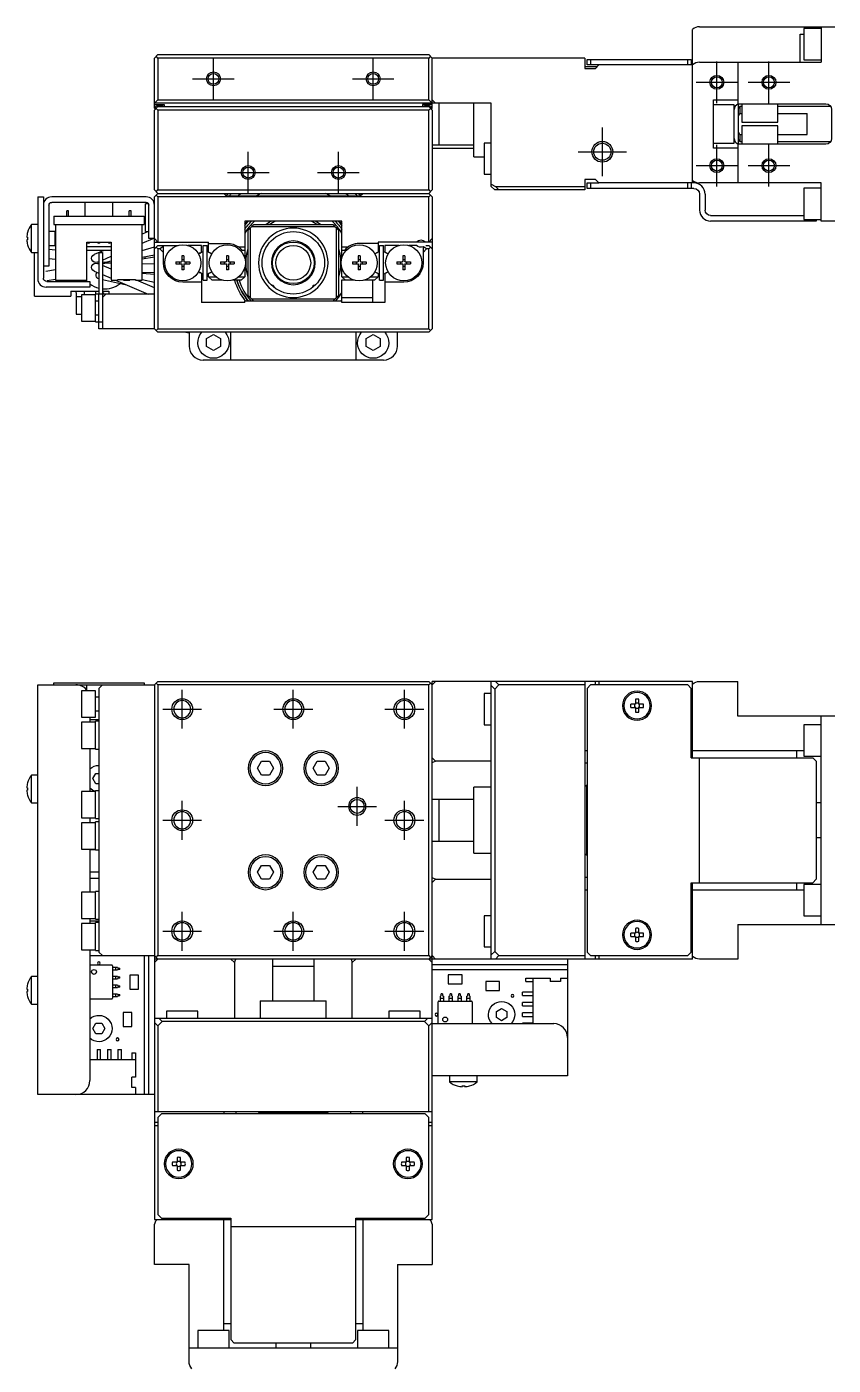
# Model space of a CAD drawing. Extents: x 0 to 725, y -8 to 410.
# Drawn here: x 112.7 to 228.9, y 217.3 to 410.1 of the extents above; entities that cross this region are included whole.
import ezdxf

# ---------------------------------------------------------------- set-up
doc = ezdxf.new("R2010")
doc.units = 0
doc.header["$LTSCALE"] = 0.5
doc.linetypes.add('CENTER', pattern=[50.8, 31.75, -6.35, 6.35, -6.35])
for name, color, linetype in [('MSM_CENTER', 1, 'CENTER'), ('MSM_CONTINUOUS', 7, 'CONTINUOUS'), ('MSM_NARROW', 5, 'CONTINUOUS')]:
    doc.layers.add(name, color=color, linetype=linetype)

msp = doc.modelspace()

# ---------------------------------------------------------------- linework, layer by layer
at = {"layer": 'MSM_CENTER'}
for p, q in [((139.61, 399.57), (139.61, 405.57)), ((162.61, 399.57), (162.61, 405.57)), ((212.11, 399.07), (212.11, 405.07)), ((219.61, 399.07), (219.61, 405.07)), ((136.61, 402.57), (142.61, 402.57)), ((159.61, 402.57), (165.61, 402.57)), ((209.11, 402.07), (215.11, 402.07)), ((216.61, 402.07), (222.61, 402.07)), ((195.61, 395.57), (195.61, 388.57)), ((144.61, 386.07), (144.61, 392.07)), ((157.61, 386.07), (157.61, 392.07)), ((192.11, 392.07), (199.11, 392.07)), ((212.11, 387.07), (212.11, 393.07)), ((219.61, 387.07), (219.61, 393.07)), ((209.11, 390.07), (215.11, 390.07)), ((216.61, 390.07), (222.61, 390.07)), ((141.61, 389.07), (147.61, 389.07)), ((154.61, 389.07), (160.61, 389.07)), ((135.11, 308.98), (135.11, 314.58)), ((151.11, 308.98), (151.11, 314.58)), ((167.11, 308.98), (167.11, 314.58)), ((132.31, 311.78), (137.91, 311.78)), ((148.31, 311.78), (153.91, 311.78)), ((164.31, 311.78), (169.91, 311.78)), ((160.31, 294.98), (160.31, 300.58)), ((135.11, 292.98), (135.11, 298.58)), ((157.51, 297.78), (163.11, 297.78)), ((167.11, 292.98), (167.11, 298.58)), ((132.31, 295.78), (137.91, 295.78)), ((164.31, 295.78), (169.91, 295.78)), ((135.11, 276.98), (135.11, 282.58)), ((151.11, 276.98), (151.11, 282.58)), ((167.11, 276.98), (167.11, 282.58)), ((132.31, 279.78), (137.91, 279.78)), ((148.31, 279.78), (153.91, 279.78)), ((164.31, 279.78), (169.91, 279.78))]:
    msp.add_line(p, q, dxfattribs=at)
at = {"layer": 'MSM_CONTINUOUS'}
for p, q in [((208.61, 404.59), (208.61, 409.69)), ((209.61, 410.07), (229.11, 410.07)), ((224.11, 409.02), (224.61, 409.02)), ((224.11, 404.97), (224.11, 409.02)), ((224.61, 409.82), (224.61, 405.32)), ((227.11, 409.82), (224.61, 409.82)), ((227.11, 410.07), (227.11, 404.97)), ((131.61, 406.07), (131.11, 405.57)), ((131.11, 398.37), (131.11, 405.57)), ((131.61, 405.57), (131.36, 405.82)), ((131.61, 406.07), (170.61, 406.07)), ((170.61, 405.57), (131.61, 405.57)), ((131.61, 405.57), (131.61, 399.57)), ((171.11, 405.57), (170.61, 406.07)), ((170.86, 405.82), (170.61, 405.57)), ((170.61, 399.57), (170.61, 405.57)), ((193.11, 405.57), (171.11, 405.57)), ((171.11, 398.37), (171.11, 405.57)), ((193.11, 405.57), (193.11, 404.07)), ((193.41, 404.57), (193.41, 405.37)), ((193.41, 405.37), (208.41, 405.37)), ((193.91, 405.37), (193.91, 404.57)), ((207.91, 404.57), (207.91, 405.37)), ((208.41, 405.37), (208.41, 404.57)), ((209.61, 404.97), (227.11, 404.97)), ((215.11, 404.97), (215.11, 398.95)), ((224.61, 405.32), (227.11, 405.32)), ((194.86, 404.32), (193.11, 404.32)), ((193.11, 404.07), (194.61, 404.07)), ((208.61, 404.57), (193.41, 404.57)), ((195.11, 404.57), (194.61, 404.07)), ((208.61, 387.57), (208.61, 404.57)), ((131.11, 399.07), (131.61, 399.57)), ((131.61, 399.57), (170.61, 399.57)), ((170.61, 399.57), (171.11, 399.07)), ((171.61, 399.07), (171.11, 399.57)), ((211.61, 399.57), (215.11, 399.57)), ((211.61, 392.57), (211.61, 399.57)), ((179.61, 399.07), (131.11, 399.07)), ((131.11, 398.87), (132.51, 398.87)), ((131.61, 398.57), (131.11, 398.07)), ((131.21, 398.27), (131.11, 398.37)), ((131.11, 386.57), (131.11, 398.07)), ((131.21, 398.17), (131.21, 398.37)), ((131.61, 398.07), (131.36, 398.32)), ((132.21, 398.67), (131.51, 398.67)), ((131.61, 398.57), (170.61, 398.57)), ((170.61, 398.07), (131.61, 398.07)), ((131.61, 398.07), (131.61, 386.57)), ((132.51, 398.87), (132.51, 398.57)), ((171.11, 398.87), (169.71, 398.87)), ((169.71, 398.87), (169.71, 398.57)), ((170.71, 398.67), (170.01, 398.67)), ((171.11, 398.07), (170.61, 398.57)), ((170.86, 398.32), (170.61, 398.07)), ((170.61, 386.57), (170.61, 398.07)), ((171.01, 398.37), (171.01, 398.17)), ((171.11, 398.37), (171.01, 398.27)), ((171.11, 398.07), (171.11, 386.57)), ((172.11, 393.07), (172.11, 399.07)), ((177.11, 391.32), (177.11, 399.07)), ((179.61, 387.07), (179.61, 399.07)), ((214.61, 398.82), (211.61, 398.82)), ((214.61, 393.32), (214.61, 398.82)), ((215.11, 398.95), (215.21, 398.95)), ((215.13, 398.92), (215.21, 398.95)), ((215.21, 393.2), (215.21, 398.95)), ((215.41, 398.57), (215.21, 398.37)), ((215.21, 397.21), (215.41, 397.57)), ((215.41, 398.97), (227.81, 398.97)), ((215.41, 398.57), (215.41, 397.57)), ((215.71, 398.57), (215.41, 398.57)), ((215.41, 397.57), (215.71, 397.57)), ((215.71, 398.97), (215.71, 396.32)), ((220.91, 396.32), (220.91, 398.97)), ((228.51, 398.57), (220.91, 398.57)), ((220.91, 397.57), (225.11, 397.57)), ((225.11, 394.57), (225.11, 397.57)), ((228.61, 398.17), (228.61, 393.97)), ((215.71, 396.32), (220.91, 396.32)), ((215.71, 395.82), (215.71, 393.17)), ((220.91, 395.82), (215.71, 395.82)), ((220.91, 393.17), (220.91, 395.82)), ((178.61, 393.32), (178.61, 388.82)), ((179.61, 393.32), (178.61, 393.32)), ((211.61, 393.32), (214.61, 393.32)), ((215.41, 394.57), (215.21, 394.94)), ((215.21, 393.77), (215.41, 393.57)), ((215.41, 394.57), (215.41, 393.57)), ((215.41, 394.57), (215.71, 394.57)), ((215.41, 393.57), (215.71, 393.57)), ((220.91, 394.57), (225.11, 394.57)), ((220.91, 393.57), (228.51, 393.57)), ((171.11, 393.07), (177.11, 393.07)), ((171.11, 392.57), (177.11, 392.57)), ((215.11, 392.57), (211.61, 392.57)), ((215.11, 393.2), (215.11, 387.57)), ((215.11, 393.2), (215.21, 393.2)), ((215.21, 393.2), (215.12, 393.23)), ((227.81, 393.17), (215.41, 393.17)), ((177.11, 391.32), (178.61, 391.32)), ((178.61, 388.82), (179.61, 388.82)), ((194.61, 388.07), (193.11, 388.07)), ((193.11, 388.07), (193.11, 386.57)), ((193.41, 386.77), (193.41, 387.57)), ((193.41, 387.57), (195.11, 387.57)), ((193.91, 387.57), (193.91, 386.77)), ((194.61, 388.07), (195.11, 387.57)), ((208.81, 387.57), (195.11, 387.57)), ((207.91, 386.77), (207.91, 387.57)), ((208.41, 387.57), (208.41, 386.77)), ((227.11, 387.57), (209.61, 387.57)), ((227.11, 382.07), (227.11, 387.57)), ((131.11, 386.57), (131.61, 386.07)), ((131.61, 386.07), (131.11, 385.57)), ((131.36, 386.32), (131.61, 386.57)), ((131.61, 385.57), (131.36, 385.82)), ((131.61, 386.57), (170.61, 386.57)), ((131.61, 386.07), (170.61, 386.07)), ((141.11, 386.07), (141.46, 385.72)), ((141.46, 385.72), (160.76, 385.72)), ((160.76, 385.72), (161.11, 386.07)), ((170.61, 386.57), (170.86, 386.32)), ((170.61, 386.07), (171.11, 386.57)), ((170.61, 386.07), (171.11, 385.57)), ((170.86, 385.82), (170.61, 385.57)), ((179.61, 387.38), (180.23, 387.07)), ((180.11, 386.57), (179.61, 387.07)), ((193.11, 386.57), (180.11, 386.57)), ((180.23, 387.07), (193.11, 387.07)), ((180.23, 387.07), (180.73, 386.57)), ((208.81, 386.77), (193.41, 386.77)), ((209.61, 385.97), (209.61, 383.67)), ((210.41, 385.97), (210.41, 383.67)), ((224.61, 386.82), (224.61, 382.32)), ((227.11, 386.82), (224.61, 386.82)), ((114.31, 385.57), (115.11, 385.57)), ((114.31, 385.57), (114.31, 373.77)), ((115.11, 385.57), (115.11, 373.87)), ((115.91, 384.37), (115.91, 375.57)), ((129.91, 385.57), (116.31, 385.57)), ((129.91, 384.77), (116.31, 384.77)), ((121.11, 384.77), (121.11, 382.77)), ((125.11, 382.77), (125.11, 384.77)), ((129.81, 380.57), (129.81, 384.57)), ((130.26, 384.57), (129.81, 384.57)), ((130.31, 379.57), (130.31, 384.37)), ((131.11, 366.57), (131.11, 385.57)), ((131.61, 385.57), (131.61, 379.07)), ((170.61, 385.57), (131.61, 385.57)), ((170.61, 379.07), (170.61, 385.57)), ((171.11, 385.57), (171.11, 366.57)), ((116.61, 382.77), (116.61, 381.57)), ((116.61, 382.77), (129.61, 382.77)), ((118.49, 382.77), (118.49, 383.57)), ((118.74, 383.57), (118.49, 383.57)), ((118.74, 382.77), (118.74, 383.57)), ((127.49, 382.77), (127.49, 383.57)), ((127.74, 383.57), (127.49, 383.57)), ((127.74, 382.77), (127.74, 383.57)), ((129.61, 382.77), (129.61, 381.57)), ((158.11, 382.07), (144.11, 382.07)), ((144.11, 382.07), (144.11, 376.79)), ((158.11, 376.79), (158.11, 382.07)), ((211.21, 382.87), (224.61, 382.87)), ((226.41, 382.07), (211.21, 382.07)), ((224.61, 382.32), (227.11, 382.32)), ((225.91, 382.07), (225.91, 382.32)), ((226.41, 382.32), (226.41, 382.07)), ((229.11, 382.07), (227.11, 382.07)), ((112.84, 380.46), (112.85, 380.46)), ((113.42, 377.57), (113.42, 381.57)), ((114.31, 381.57), (113.42, 381.57)), ((116.81, 380.57), (115.91, 380.57)), ((116.61, 381.57), (129.61, 381.57)), ((116.81, 378.57), (116.81, 380.57)), ((116.86, 380.52), (116.81, 380.57)), ((116.86, 381.57), (116.86, 373.57)), ((129.36, 373.57), (129.36, 381.57)), ((130.19, 380.57), (129.36, 380.22)), ((129.81, 380.57), (130.31, 380.57)), ((144.61, 380.77), (144.91, 381.07)), ((144.61, 371.37), (144.61, 380.77)), ((145.11, 381.27), (144.91, 381.07)), ((144.91, 381.07), (144.91, 371.07)), ((145.11, 381.27), (145.41, 381.57)), ((157.11, 381.27), (145.11, 381.27)), ((145.41, 381.57), (156.81, 381.57)), ((156.81, 381.57), (157.11, 381.27)), ((157.31, 381.07), (157.11, 381.27)), ((157.31, 371.07), (157.31, 381.07)), ((157.31, 381.07), (157.61, 380.77)), ((157.61, 380.77), (157.61, 371.37)), ((112.72, 379.75), (112.85, 379.75)), ((112.85, 379.39), (112.72, 379.39)), ((112.85, 378.69), (112.84, 378.68)), ((112.85, 379.75), (112.85, 379.39)), ((115.91, 378.57), (116.81, 378.57)), ((116.86, 377.91), (115.91, 377.99)), ((116.81, 378.57), (116.86, 378.62)), ((121.36, 379.07), (124.86, 379.07)), ((121.36, 373.57), (121.36, 379.07)), ((124.86, 378.37), (121.36, 378.37)), ((124.86, 379.07), (124.86, 373.57)), ((129.36, 378.92), (130.91, 379.57)), ((129.36, 377.83), (131.11, 378.39)), ((131.11, 379.57), (130.31, 379.57)), ((131.11, 379.57), (131.61, 379.07)), ((131.11, 379.07), (138.91, 379.07)), ((131.61, 378.57), (131.11, 378.07)), ((131.61, 378.07), (131.36, 378.32)), ((131.61, 378.57), (134.5, 378.57)), ((131.91, 378.07), (131.61, 378.07)), ((131.61, 378.07), (131.61, 366.57)), ((132.41, 378.43), (131.91, 378.07)), ((131.91, 378.07), (132.41, 377.57)), ((132.41, 376.07), (132.41, 378.57)), ((137.91, 378.57), (135.93, 378.57)), ((137.91, 377.62), (137.91, 378.57)), ((138.11, 378.57), (138.71, 378.57)), ((138.11, 373.57), (138.11, 378.57)), ((138.71, 373.57), (138.71, 378.57)), ((138.91, 377.62), (138.91, 379.07)), ((138.91, 378.87), (141.61, 378.87)), ((143.21, 378.37), (144.11, 378.37)), ((150.05, 379.04), (150.05, 379.04)), ((158.11, 378.37), (159.02, 378.37)), ((163.31, 378.87), (160.61, 378.87)), ((171.11, 379.07), (163.31, 379.07)), ((163.31, 379.07), (163.31, 377.62)), ((163.51, 378.57), (164.11, 378.57)), ((163.51, 373.57), (163.51, 378.57)), ((164.11, 373.57), (164.11, 378.57)), ((166.3, 378.57), (164.31, 378.57)), ((164.31, 378.57), (164.31, 377.62)), ((168.85, 378.57), (167.73, 378.57)), ((169.81, 378.37), (169.81, 376.07)), ((169.81, 377.57), (170.31, 378.07)), ((170.31, 378.07), (169.87, 378.39)), ((170.18, 378.57), (170.61, 378.57)), ((170.61, 378.07), (170.31, 378.07)), ((170.61, 379.07), (171.11, 379.57)), ((170.61, 378.57), (171.11, 378.07)), ((170.86, 378.32), (170.61, 378.07)), ((170.61, 366.57), (170.61, 378.07)), ((113.42, 377.57), (114.31, 377.57)), ((113.86, 371.26), (113.86, 377.57)), ((115.91, 376.69), (116.86, 376.6)), ((124.86, 377.87), (121.36, 377.87)), ((123.84, 377.87), (122.43, 377.27)), ((122.9, 376.17), (123.11, 376.26)), ((123.11, 375.88), (122.9, 375.97)), ((123.11, 377.57), (123.61, 377.57)), ((123.11, 377.57), (123.11, 371.57)), ((123.61, 377.57), (123.61, 366.57)), ((123.61, 376.47), (124.86, 377.01)), ((124.86, 376), (123.98, 376.02)), ((124.15, 376.15), (124.86, 376.38)), ((129.36, 376.9), (131.11, 377.23)), ((131.11, 376.88), (129.36, 376.62)), ((129.71, 376.96), (129.71, 376.67)), ((134.21, 376.22), (135.01, 376.22)), ((134.21, 376.22), (134.21, 375.93)), ((134.74, 376.22), (134.74, 375.93)), ((135.36, 377.07), (135.07, 377.07)), ((135.07, 377.07), (135.07, 376.28)), ((135.07, 376.54), (135.36, 376.54)), ((135.36, 377.07), (135.36, 376.28)), ((135.42, 376.22), (136.21, 376.22)), ((135.68, 375.93), (135.68, 376.22)), ((136.21, 376.22), (136.21, 375.93)), ((137.65, 377.47), (137.91, 377.62)), ((138.91, 377.62), (139.14, 377.49)), ((140.61, 376.22), (141.41, 376.22)), ((140.61, 376.22), (140.61, 375.93)), ((141.14, 376.22), (141.14, 375.93)), ((141.76, 377.07), (141.47, 377.07)), ((141.47, 377.07), (141.47, 376.28)), ((141.47, 376.54), (141.76, 376.54)), ((141.76, 377.07), (141.76, 376.28)), ((141.82, 376.22), (142.61, 376.22)), ((142.08, 375.93), (142.08, 376.22)), ((142.61, 376.22), (142.61, 375.93)), ((144.11, 377.87), (143.76, 377.87)), ((148.25, 377.38), (148.31, 377.45)), ((148.31, 377.52), (148.31, 377.45)), ((158.47, 377.87), (158.11, 377.87)), ((159.61, 376.22), (160.41, 376.22)), ((159.61, 376.22), (159.61, 375.93)), ((160.14, 376.22), (160.14, 375.93)), ((160.76, 377.07), (160.47, 377.07)), ((160.47, 377.07), (160.47, 376.28)), ((160.47, 376.54), (160.76, 376.54)), ((160.76, 377.07), (160.76, 376.28)), ((160.82, 376.22), (161.61, 376.22)), ((161.08, 375.93), (161.08, 376.22)), ((161.61, 376.22), (161.61, 375.93)), ((163.31, 377.62), (163.09, 377.49)), ((164.31, 377.62), (164.57, 377.47)), ((166.01, 376.22), (166.81, 376.22)), ((166.01, 376.22), (166.01, 375.93)), ((166.54, 376.22), (166.54, 375.93)), ((167.16, 377.07), (166.87, 377.07)), ((166.87, 377.07), (166.87, 376.28)), ((166.87, 376.54), (167.16, 376.54)), ((167.16, 377.07), (167.16, 376.28)), ((167.22, 376.22), (168.01, 376.22)), ((167.48, 375.93), (167.48, 376.22)), ((168.01, 376.22), (168.01, 375.93)), ((115.91, 375.57), (115.11, 375.57)), ((116.86, 375.06), (115.45, 374.81)), ((122.43, 374.87), (123.11, 374.58)), ((124.86, 375.14), (123.61, 375.67)), ((123.61, 374.37), (124.86, 373.84)), ((131.11, 375.87), (129.36, 375.91)), ((129.36, 374.71), (131.11, 374.67)), ((131.11, 374.38), (129.36, 374.53)), ((129.71, 374.7), (129.71, 374.5)), ((134.21, 375.93), (135.01, 375.93)), ((135.07, 375.87), (135.07, 375.07)), ((135.07, 375.6), (135.36, 375.6)), ((135.36, 375.07), (135.07, 375.07)), ((135.36, 375.87), (135.36, 375.07)), ((135.42, 375.93), (136.21, 375.93)), ((137.91, 374.52), (137.65, 374.67)), ((137.91, 374.52), (137.91, 370.37)), ((139.21, 374.69), (138.91, 374.52)), ((138.91, 374.07), (138.91, 374.52)), ((138.91, 374.07), (139.95, 374.07)), ((139.41, 373.57), (138.91, 374.07)), ((140.61, 375.93), (141.41, 375.93)), ((141.47, 375.87), (141.47, 375.07)), ((141.47, 375.6), (141.76, 375.6)), ((141.76, 375.07), (141.47, 375.07)), ((141.76, 375.87), (141.76, 375.07)), ((141.82, 375.93), (142.61, 375.93)), ((143.28, 374.07), (144.11, 374.07)), ((144.11, 374.07), (143.61, 373.57)), ((144.11, 375.36), (144.11, 374.07)), ((148.31, 374.7), (148.25, 374.76)), ((148.31, 374.7), (148.31, 374.63)), ((158.11, 374.07), (158.11, 375.36)), ((158.61, 373.57), (158.11, 374.07)), ((158.11, 374.07), (158.95, 374.07)), ((159.61, 375.93), (160.41, 375.93)), ((160.47, 375.87), (160.47, 375.07)), ((160.47, 375.6), (160.76, 375.6)), ((160.76, 375.07), (160.47, 375.07)), ((160.76, 375.87), (160.76, 375.07)), ((160.82, 375.93), (161.61, 375.93)), ((162.28, 374.07), (163.31, 374.07)), ((163.31, 374.07), (162.81, 373.57)), ((163.02, 374.69), (163.31, 374.52)), ((163.31, 374.52), (163.31, 374.07)), ((164.57, 374.67), (164.31, 374.52)), ((164.31, 374.52), (164.31, 370.37)), ((166.01, 375.93), (166.81, 375.93)), ((166.87, 375.87), (166.87, 375.07)), ((166.87, 375.6), (167.16, 375.6)), ((167.16, 375.07), (166.87, 375.07)), ((167.16, 375.87), (167.16, 375.07)), ((167.22, 375.93), (168.01, 375.93)), ((121.81, 372.57), (115.51, 372.57)), ((115.61, 373.37), (121.81, 373.37)), ((115.68, 373.53), (116.86, 373.74)), ((116.86, 373.57), (121.36, 373.57)), ((118.28, 373.52), (119.96, 373.57)), ((121.81, 373.37), (121.81, 372.57)), ((123.61, 373.65), (127.09, 372.89)), ((124.86, 373.57), (125.86, 373.57)), ((125.48, 373.57), (130.19, 371.57)), ((125.86, 373.67), (128.36, 373.67)), ((125.86, 373.57), (125.86, 373.67)), ((126.66, 373.67), (126.66, 373.57)), ((126.66, 373.57), (127.56, 373.57)), ((127.04, 373.67), (127.04, 373.57)), ((127.19, 373.67), (127.19, 373.57)), ((127.56, 373.67), (127.56, 373.57)), ((128.36, 373.57), (128.36, 373.67)), ((128.36, 373.57), (129.36, 373.57)), ((131.11, 372.48), (128.55, 373.57)), ((131.11, 373.24), (129.36, 373.62)), ((137.91, 373.27), (135.21, 373.27)), ((138.11, 373.57), (138.71, 373.57)), ((140.9, 373.57), (139.41, 373.57)), ((143.61, 373.57), (142.33, 373.57)), ((147.95, 372.87), (148.14, 372.87)), ((148.36, 372.65), (148.14, 372.87)), ((148.36, 372.65), (148.2, 372.65)), ((148.36, 372.51), (148.36, 372.65)), ((148.36, 372.51), (148.36, 372.51)), ((150.05, 373.11), (150.05, 373.11)), ((154.09, 372.87), (153.86, 372.65)), ((154.03, 372.65), (153.86, 372.65)), ((153.86, 372.65), (153.86, 372.51)), ((153.86, 372.51), (153.86, 372.51)), ((154.09, 372.87), (154.28, 372.87)), ((159.9, 373.57), (158.06, 373.57)), ((158.06, 373.57), (158.06, 370.57)), ((162.81, 373.57), (161.33, 373.57)), ((162.56, 370.37), (162.56, 373.57)), ((163.51, 373.57), (164.11, 373.57)), ((167.01, 373.27), (164.31, 373.27)), ((113.86, 371.26), (119.06, 371.26)), ((119.06, 371.97), (123.11, 371.97)), ((119.06, 371.97), (119.06, 371.26)), ((119.86, 371.72), (119.86, 368.69)), ((119.86, 371.22), (120.61, 371.22)), ((120.61, 371.47), (120.61, 367.67)), ((122.61, 371.47), (120.61, 371.47)), ((120.97, 371.97), (120.97, 371.47)), ((122.61, 367.57), (122.61, 371.57)), ((131.11, 371.57), (122.61, 371.57)), ((123.11, 370.57), (122.61, 370.57)), ((122.62, 371.97), (122.62, 371.57)), ((123.11, 367.57), (123.11, 371.57)), ((123.61, 371.97), (124.52, 371.97)), ((123.61, 371.07), (124.11, 371.57)), ((123.72, 371.72), (123.72, 371.57)), ((124.52, 371.97), (124.52, 371.57)), ((129.71, 371.78), (129.71, 371.57)), ((144.11, 370.37), (137.91, 370.37)), ((144.11, 370.37), (144.11, 370.57)), ((158.11, 370.57), (144.11, 370.57)), ((145.41, 370.57), (144.61, 371.37)), ((145.11, 370.87), (157.11, 370.87)), ((157.61, 371.37), (156.81, 370.57)), ((158.06, 371.07), (162.56, 371.07)), ((158.11, 370.37), (158.11, 370.57)), ((164.31, 370.37), (158.11, 370.37)), ((119.86, 368.69), (120.61, 368.69)), ((122.61, 368.57), (123.11, 368.57)), ((120.61, 367.67), (122.61, 367.67)), ((122.61, 367.57), (123.61, 367.57)), ((123.11, 366.57), (123.11, 367.57)), ((131.11, 366.57), (123.11, 366.57)), ((131.11, 366.57), (131.61, 366.07)), ((131.36, 366.32), (131.61, 366.57)), ((131.61, 366.57), (170.61, 366.57)), ((171.11, 366.57), (170.61, 366.07)), ((170.61, 366.57), (170.86, 366.32)), ((170.61, 366.07), (131.61, 366.07)), ((136.11, 365.95), (135.41, 366.07)), ((136.11, 366.07), (136.11, 364.07)), ((138.61, 365.15), (139.61, 365.73)), ((138.61, 364), (138.61, 365.15)), ((139.61, 365.73), (140.61, 365.15)), ((140.61, 365.15), (140.61, 364)), ((142.11, 362.07), (142.11, 366.07)), ((160.11, 366.07), (160.11, 362.07)), ((161.61, 365.15), (162.61, 365.73)), ((161.61, 364), (161.61, 365.15)), ((162.61, 365.73), (163.61, 365.15)), ((163.61, 365.15), (163.61, 364)), ((166.11, 364.07), (166.11, 366.07)), ((139.61, 363.42), (138.61, 364)), ((140.61, 364), (139.61, 363.42)), ((162.61, 363.42), (161.61, 364)), ((163.61, 364), (162.61, 363.42)), ((142.11, 362.07), (138.11, 362.07)), ((160.11, 362.07), (142.11, 362.07)), ((164.11, 362.07), (160.11, 362.07)), ((114.31, 256.28), (114.31, 315.28)), ((114.31, 315.28), (131.11, 315.28)), ((116.61, 315.58), (129.61, 315.58)), ((116.61, 315.28), (116.61, 315.58)), ((120.61, 314.43), (120.61, 310.63)), ((122.61, 314.43), (120.61, 314.43)), ((121.36, 314.54), (121.36, 315.28)), ((122.61, 310.63), (122.61, 314.43)), ((123.61, 315.28), (123.11, 314.78)), ((123.11, 314.78), (123.11, 276.78)), ((129.61, 315.58), (129.61, 315.28)), ((131.11, 315.28), (131.61, 315.78)), ((131.11, 315.28), (131.11, 238.28)), ((131.61, 315.28), (131.36, 315.53)), ((131.61, 315.78), (170.61, 315.78)), ((131.61, 315.28), (131.61, 276.28)), ((170.61, 315.28), (131.61, 315.28)), ((170.61, 315.78), (171.11, 315.28)), ((170.86, 315.53), (170.61, 315.28)), ((170.61, 276.28), (170.61, 315.28)), ((171.11, 238.28), (171.11, 315.78)), ((171.11, 315.28), (171.61, 315.78)), ((208.61, 315.78), (171.11, 315.78)), ((179.61, 275.78), (179.61, 315.78)), ((180.11, 314.67), (179.61, 315.17)), ((180.73, 315.28), (180.11, 314.67)), ((180.11, 314.67), (180.11, 276.89)), ((180.23, 315.78), (180.73, 315.28)), ((193.11, 315.28), (180.73, 315.28)), ((193.11, 315.78), (193.11, 275.78)), ((193.91, 315.28), (193.41, 314.78)), ((193.41, 314.78), (193.41, 276.78)), ((207.91, 315.28), (193.91, 315.28)), ((194.61, 315.28), (194.61, 315.78)), ((195.11, 315.78), (195.11, 315.28)), ((208.41, 314.78), (207.91, 315.28)), ((208.41, 304.78), (208.41, 314.78)), ((208.61, 304.78), (208.61, 315.78)), ((209.61, 315.78), (215.11, 315.78)), ((215.11, 310.78), (215.11, 315.78)), ((123.11, 313.53), (122.61, 313.53)), ((178.61, 314.03), (178.61, 309.53)), ((179.61, 314.03), (178.61, 314.03)), ((200.37, 312.52), (199.7, 312.52)), ((200.37, 313.2), (200.37, 312.52)), ((200.85, 312.52), (200.85, 313.2)), ((201.53, 312.52), (200.85, 312.52)), ((120.61, 310.63), (122.61, 310.63)), ((121.81, 310.63), (121.81, 309.93)), ((122.61, 311.53), (123.11, 311.53)), ((199.7, 312.04), (200.37, 312.04)), ((200.37, 312.04), (200.37, 311.36)), ((200.85, 311.36), (200.85, 312.04)), ((200.85, 312.04), (201.53, 312.04)), ((229.11, 310.78), (215.11, 310.78)), ((227.11, 280.78), (227.11, 310.78)), ((120.61, 309.93), (120.61, 306.13)), ((122.61, 309.93), (120.61, 309.93)), ((121.81, 310.28), (123.11, 310.28)), ((122.61, 306.03), (122.61, 310.03)), ((123.11, 310.03), (122.61, 310.03)), ((178.61, 309.53), (179.61, 309.53)), ((224.61, 309.53), (224.61, 305.03)), ((227.11, 309.53), (224.61, 309.53)), ((120.61, 306.13), (122.61, 306.13)), ((121.81, 306.13), (121.81, 299.93)), ((121.81, 306.12), (122.61, 306.12)), ((122.61, 306.03), (123.11, 306.03)), ((171.61, 304.27), (171.11, 304.77)), ((193.41, 305.78), (193.11, 305.78)), ((224.61, 305.78), (208.41, 305.78)), ((208.41, 304.78), (225.91, 304.78)), ((209.61, 286.78), (209.61, 304.78)), ((223.61, 304.78), (223.61, 305.78)), ((224.61, 305.03), (227.11, 305.03)), ((226.41, 304.28), (225.91, 304.78)), ((145.96, 303.28), (146.54, 304.28)), ((146.54, 302.28), (145.96, 303.28)), ((146.54, 304.28), (147.69, 304.28)), ((147.69, 304.28), (148.27, 303.28)), ((148.27, 303.28), (147.69, 302.28)), ((153.96, 303.28), (154.54, 304.28)), ((154.54, 302.28), (153.96, 303.28)), ((154.54, 304.28), (155.69, 304.28)), ((155.69, 304.28), (156.27, 303.28)), ((156.27, 303.28), (155.69, 302.28)), ((171.11, 304.09), (171.61, 304.27)), ((179.61, 304.27), (171.61, 304.27)), ((193.11, 304.03), (193.41, 304.03)), ((226.41, 304.28), (226.41, 287.28)), ((112.84, 301.17), (112.85, 301.17)), ((113.42, 298.28), (113.42, 302.28)), ((114.31, 302.28), (113.42, 302.28)), ((122.25, 301.78), (122.68, 302.53)), ((122.68, 301.03), (122.25, 301.78)), ((122.68, 302.53), (123.11, 302.53)), ((123.11, 301.03), (122.68, 301.03)), ((147.69, 302.28), (146.54, 302.28)), ((155.69, 302.28), (154.54, 302.28)), ((193.31, 300.78), (193.11, 300.58)), ((193.31, 300.78), (193.31, 290.78)), ((193.41, 300.78), (193.31, 300.78)), ((112.72, 300.46), (112.85, 300.46)), ((112.85, 300.1), (112.72, 300.1)), ((112.85, 299.39), (112.84, 299.39)), ((112.85, 300.46), (112.85, 300.1)), ((120.61, 299.93), (120.61, 296.13)), ((122.61, 299.93), (120.61, 299.93)), ((122.61, 296.03), (122.61, 300.03)), ((123.11, 300.03), (122.61, 300.03)), ((177.11, 291.03), (177.11, 300.53)), ((179.61, 300.53), (177.11, 300.53)), ((113.42, 298.28), (114.31, 298.28)), ((177.11, 298.78), (171.11, 298.78)), ((172.11, 292.78), (172.11, 298.78)), ((227.11, 298.28), (226.41, 298.28)), ((120.61, 296.13), (122.61, 296.13)), ((120.61, 295.43), (120.61, 291.63)), ((122.61, 295.43), (120.61, 295.43)), ((121.81, 296.13), (121.81, 295.43)), ((122.61, 296.03), (123.11, 296.03)), ((122.61, 291.53), (122.61, 295.53)), ((123.11, 295.53), (122.61, 295.53)), ((226.41, 293.28), (227.11, 293.28)), ((120.61, 291.63), (122.61, 291.63)), ((121.81, 291.63), (121.81, 285.43)), ((122.61, 291.54), (121.81, 291.54)), ((122.61, 291.53), (123.11, 291.53)), ((171.11, 292.78), (177.11, 292.78)), ((145.96, 288.28), (146.54, 289.28)), ((146.54, 289.28), (147.69, 289.28)), ((147.69, 289.28), (148.27, 288.28)), ((153.96, 288.28), (154.54, 289.28)), ((154.54, 289.28), (155.69, 289.28)), ((155.69, 289.28), (156.27, 288.28)), ((177.11, 291.03), (179.61, 291.03)), ((193.11, 290.98), (193.31, 290.78)), ((193.31, 290.78), (193.41, 290.78)), ((121.81, 288.34), (123.11, 288.34)), ((123.11, 287.41), (121.81, 287.41)), ((146.54, 287.28), (145.96, 288.28)), ((147.69, 287.28), (146.54, 287.28)), ((148.27, 288.28), (147.69, 287.28)), ((154.54, 287.28), (153.96, 288.28)), ((155.69, 287.28), (154.54, 287.28)), ((156.27, 288.28), (155.69, 287.28)), ((171.61, 287.3), (171.11, 287.47)), ((171.11, 286.8), (171.61, 287.3)), ((171.61, 287.3), (179.61, 287.3)), ((193.41, 287.53), (193.11, 287.53)), ((225.91, 286.78), (226.41, 287.28)), ((120.61, 285.43), (120.61, 281.63)), ((122.61, 285.43), (120.61, 285.43)), ((122.61, 281.53), (122.61, 285.53)), ((123.11, 285.53), (122.61, 285.53)), ((193.11, 285.78), (193.41, 285.78)), ((208.41, 276.78), (208.41, 286.78)), ((208.41, 286.78), (225.91, 286.78)), ((208.41, 285.78), (224.61, 285.78)), ((208.61, 275.78), (208.61, 286.78)), ((223.61, 285.78), (223.61, 286.78)), ((224.61, 286.53), (224.61, 282.03)), ((227.11, 286.53), (224.61, 286.53)), ((120.61, 281.63), (122.61, 281.63)), ((121.81, 281.63), (121.81, 280.93)), ((122.61, 281.53), (123.11, 281.53)), ((178.61, 282.03), (178.61, 277.53)), ((179.61, 282.03), (178.61, 282.03)), ((224.61, 282.03), (227.11, 282.03)), ((120.61, 280.93), (120.61, 277.13)), ((122.61, 280.93), (120.61, 280.93)), ((121.81, 281.28), (123.11, 281.28)), ((122.61, 277.03), (122.61, 281.03)), ((123.11, 281.03), (122.61, 281.03)), ((200.37, 280.2), (200.37, 279.52)), ((200.85, 279.52), (200.85, 280.2)), ((215.11, 280.78), (229.11, 280.78)), ((215.11, 280.78), (215.11, 275.78)), ((200.37, 279.52), (199.7, 279.52)), ((199.7, 279.04), (200.37, 279.04)), ((200.37, 279.04), (200.37, 278.36)), ((201.53, 279.52), (200.85, 279.52)), ((200.85, 279.04), (201.53, 279.04)), ((200.85, 278.36), (200.85, 279.04)), ((120.61, 277.13), (122.61, 277.13)), ((121.81, 277.13), (121.81, 258.28)), ((121.81, 276.28), (131.11, 276.28)), ((122.61, 277.03), (123.11, 277.03)), ((123.11, 276.78), (123.61, 276.28)), ((129.61, 276.28), (129.61, 256.28)), ((130.31, 256.28), (130.31, 276.28)), ((131.61, 275.78), (131.11, 276.28)), ((131.11, 275.28), (131.61, 275.78)), ((208.61, 275.78), (131.11, 275.78)), ((131.36, 276.03), (131.61, 276.28)), ((131.61, 276.28), (170.61, 276.28)), ((142.13, 275.78), (142.63, 275.28)), ((142.63, 275.28), (142.81, 275.78)), ((148.11, 275.78), (148.11, 269.78)), ((154.11, 269.78), (154.11, 275.78)), ((159.42, 275.78), (159.6, 275.28)), ((159.6, 275.28), (160.1, 275.78)), ((170.61, 276.28), (170.86, 276.03)), ((170.86, 276.03), (170.61, 275.78)), ((170.61, 275.78), (171.11, 275.28)), ((171.11, 276.28), (170.86, 276.03)), ((171.61, 275.78), (171.11, 276.28)), ((178.61, 277.53), (179.61, 277.53)), ((179.61, 276.39), (180.11, 276.89)), ((180.11, 276.89), (180.73, 276.28)), ((180.73, 276.28), (180.23, 275.78)), ((180.73, 276.28), (193.11, 276.28)), ((190.61, 275.78), (190.61, 258.98)), ((193.41, 276.78), (193.91, 276.28)), ((193.91, 276.28), (207.91, 276.28)), ((194.61, 275.78), (194.61, 276.28)), ((195.11, 276.28), (195.11, 275.78)), ((207.91, 276.28), (208.41, 276.78)), ((215.11, 275.78), (209.61, 275.78)), ((121.81, 274.93), (124.96, 274.93)), ((125.06, 274.83), (125.06, 270.13)), ((125.06, 274.6), (125.8, 274.6)), ((125.8, 274.17), (125.06, 274.17)), ((125.5, 274.6), (125.5, 274.17)), ((125.8, 274.6), (125.86, 274.48)), ((125.86, 274.28), (125.8, 274.17)), ((125.86, 274.48), (126.11, 274.48)), ((126.11, 274.28), (125.86, 274.28)), ((126.11, 274.28), (126.11, 274.48)), ((142.63, 275.28), (142.63, 267.28)), ((148.11, 274.78), (154.11, 274.78)), ((159.6, 267.28), (159.6, 275.28)), ((171.11, 274.98), (190.61, 274.98)), ((171.11, 274.28), (190.61, 274.28)), ((112.84, 272.17), (112.85, 272.17)), ((113.42, 269.28), (113.42, 273.28)), ((114.31, 273.28), (113.42, 273.28)), ((125.06, 273.33), (125.8, 273.33)), ((125.8, 272.9), (125.06, 272.9)), ((125.06, 272.06), (125.8, 272.06)), ((125.5, 273.33), (125.5, 272.9)), ((125.5, 272.06), (125.5, 271.63)), ((125.8, 273.33), (125.86, 273.21)), ((125.86, 273.01), (125.8, 272.9)), ((125.8, 272.06), (125.86, 271.94)), ((125.86, 273.21), (126.11, 273.21)), ((126.11, 273.01), (125.86, 273.01)), ((125.86, 271.94), (126.11, 271.94)), ((126.11, 273.01), (126.11, 273.21)), ((126.11, 271.74), (126.11, 271.94)), ((127.57, 273.47), (127.57, 271.47)), ((128.82, 273.47), (127.57, 273.47)), ((128.82, 271.47), (128.82, 273.47)), ((173.42, 273.49), (173.42, 272.24)), ((175.42, 273.49), (173.42, 273.49)), ((173.42, 272.24), (175.42, 272.24)), ((175.42, 272.24), (175.42, 273.49)), ((178.82, 272.53), (178.82, 271.28)), ((180.82, 272.53), (178.82, 272.53)), ((180.82, 271.28), (180.82, 272.53)), ((184.61, 272.53), (184.61, 273.03)), ((184.61, 273.03), (188.11, 273.03)), ((184.61, 272.53), (185.61, 272.53)), ((185.61, 273.03), (185.61, 266.48)), ((188.11, 273.03), (188.11, 272.53)), ((189.61, 272.53), (188.11, 272.53)), ((189.61, 273.03), (189.61, 272.53)), ((189.61, 273.03), (190.61, 273.03)), ((112.72, 271.46), (112.85, 271.46)), ((112.85, 271.1), (112.72, 271.1)), ((112.85, 270.39), (112.84, 270.39)), ((112.85, 271.46), (112.85, 271.1)), ((124.96, 270.03), (121.81, 270.03)), ((125.8, 271.63), (125.06, 271.63)), ((125.06, 270.79), (125.8, 270.79)), ((125.8, 270.36), (125.06, 270.36)), ((125.5, 270.79), (125.5, 270.36)), ((125.86, 271.74), (125.8, 271.63)), ((125.8, 270.79), (125.86, 270.67)), ((125.86, 270.47), (125.8, 270.36)), ((126.11, 271.74), (125.86, 271.74)), ((125.86, 270.67), (126.11, 270.67)), ((126.11, 270.47), (125.86, 270.47)), ((126.11, 270.47), (126.11, 270.67)), ((127.57, 271.47), (128.82, 271.47)), ((172.3, 270.46), (172.41, 270.53)), ((172.3, 269.73), (172.3, 270.46)), ((172.3, 270.17), (172.73, 270.17)), ((172.61, 270.78), (172.41, 270.78)), ((172.41, 270.53), (172.41, 270.78)), ((172.61, 270.78), (172.61, 270.53)), ((172.61, 270.53), (172.73, 270.46)), ((172.73, 270.46), (172.73, 269.73)), ((173.57, 270.46), (173.68, 270.53)), ((173.57, 269.73), (173.57, 270.46)), ((173.57, 270.17), (174, 270.17)), ((173.88, 270.78), (173.68, 270.78)), ((173.68, 270.53), (173.68, 270.78)), ((173.88, 270.78), (173.88, 270.53)), ((173.88, 270.53), (174, 270.46)), ((174, 270.46), (174, 269.73)), ((174.84, 270.46), (174.95, 270.53)), ((174.84, 269.73), (174.84, 270.46)), ((174.84, 270.17), (175.27, 270.17)), ((174.95, 270.53), (174.95, 270.78)), ((175.15, 270.78), (174.95, 270.78)), ((175.15, 270.78), (175.15, 270.53)), ((175.15, 270.53), (175.27, 270.46)), ((175.27, 270.46), (175.27, 269.73)), ((176.11, 270.46), (176.22, 270.53)), ((176.11, 269.73), (176.11, 270.46)), ((176.11, 270.17), (176.54, 270.17)), ((176.22, 270.53), (176.22, 270.78)), ((176.42, 270.78), (176.22, 270.78)), ((176.42, 270.78), (176.42, 270.53)), ((176.42, 270.53), (176.54, 270.46)), ((176.54, 270.46), (176.54, 269.73)), ((178.82, 271.28), (180.82, 271.28)), ((184.11, 270.53), (184.11, 271.03)), ((185.61, 271.03), (184.11, 271.03)), ((184.11, 270.53), (185.61, 270.53)), ((113.42, 269.28), (114.31, 269.28)), ((127.87, 268.08), (126.62, 268.08)), ((126.62, 268.08), (126.62, 266.08)), ((127.87, 266.08), (127.87, 268.08)), ((137.36, 268.28), (132.86, 268.28)), ((132.86, 268.28), (132.86, 267.28)), ((137.36, 267.28), (137.36, 268.28)), ((146.36, 269.78), (155.86, 269.78)), ((146.36, 269.78), (146.36, 267.28)), ((155.86, 267.28), (155.86, 269.78)), ((169.36, 268.28), (164.86, 268.28)), ((164.86, 268.28), (164.86, 267.28)), ((169.36, 267.28), (169.36, 268.28)), ((171.97, 266.48), (171.97, 269.63)), ((172.07, 269.73), (176.77, 269.73)), ((176.87, 269.63), (176.87, 266.48)), ((180.36, 268.21), (181.11, 268.65)), ((180.36, 267.35), (180.36, 268.21)), ((181.11, 268.65), (181.86, 268.21)), ((181.86, 268.21), (181.86, 267.35)), ((184.11, 269.03), (184.11, 269.53)), ((185.61, 269.53), (184.11, 269.53)), ((184.11, 269.03), (185.61, 269.03)), ((184.11, 267.53), (184.11, 268.03)), ((185.61, 268.03), (184.11, 268.03)), ((122.25, 265.78), (122.68, 266.53)), ((122.68, 266.53), (123.55, 266.53)), ((123.55, 266.53), (123.98, 265.78)), ((126.62, 266.08), (127.87, 266.08)), ((131.11, 267.28), (171.11, 267.28)), ((131.61, 266.17), (131.11, 266.67)), ((132.23, 266.78), (131.61, 266.17)), ((131.61, 266.17), (131.61, 253.78)), ((131.73, 267.28), (132.23, 266.78)), ((170, 266.78), (132.23, 266.78)), ((170, 266.78), (170.5, 267.28)), ((170.61, 266.17), (170, 266.78)), ((171.11, 266.67), (170.61, 266.17)), ((170.61, 253.78), (170.61, 266.17)), ((171.11, 266.48), (188.61, 266.48)), ((181.11, 266.91), (180.36, 267.35)), ((181.86, 267.35), (181.11, 266.91)), ((184.11, 267.53), (185.61, 267.53)), ((184.11, 266.48), (184.11, 266.53)), ((185.61, 266.53), (184.11, 266.53)), ((122.68, 265.03), (122.25, 265.78)), ((123.55, 265.03), (122.68, 265.03)), ((123.98, 265.78), (123.55, 265.03)), ((121.81, 262.78), (121.86, 262.78)), ((121.86, 261.28), (121.86, 262.78)), ((122.86, 262.78), (123.36, 262.78)), ((122.86, 262.78), (122.86, 261.28)), ((123.36, 261.28), (123.36, 262.78)), ((124.36, 262.78), (124.86, 262.78)), ((124.36, 262.78), (124.36, 261.28)), ((124.86, 261.28), (124.86, 262.78)), ((125.86, 262.78), (126.36, 262.78)), ((125.86, 262.78), (125.86, 261.28)), ((126.36, 261.28), (126.36, 262.78)), ((127.86, 262.28), (128.36, 262.28)), ((127.86, 262.28), (127.86, 261.28)), ((128.36, 262.28), (128.36, 258.78)), ((128.36, 261.28), (121.81, 261.28)), ((128.36, 258.78), (127.86, 258.78)), ((127.86, 257.28), (127.86, 258.78)), ((190.61, 258.98), (171.11, 258.98)), ((173.61, 258.98), (173.61, 258.08)), ((177.61, 258.08), (177.61, 258.98)), ((128.36, 257.28), (127.86, 257.28)), ((128.36, 257.28), (128.36, 256.28)), ((177.61, 258.08), (173.61, 258.08)), ((174.73, 257.51), (174.73, 257.51)), ((175.43, 257.51), (175.79, 257.51)), ((175.43, 257.39), (175.43, 257.51)), ((175.79, 257.51), (175.79, 257.39)), ((176.5, 257.51), (176.5, 257.51)), ((131.11, 256.28), (114.31, 256.28)), ((171.11, 253.78), (131.11, 253.78)), ((132.11, 253.48), (131.61, 252.98)), ((131.61, 252.98), (131.61, 238.98)), ((170.11, 253.48), (132.11, 253.48)), ((141.11, 253.78), (141.11, 253.48)), ((142.86, 253.48), (142.86, 253.78)), ((146.31, 253.78), (146.11, 253.58)), ((156.11, 253.58), (146.11, 253.58)), ((146.11, 253.58), (146.11, 253.48)), ((156.11, 253.58), (155.91, 253.78)), ((156.11, 253.48), (156.11, 253.58)), ((159.36, 253.78), (159.36, 253.48)), ((161.11, 253.48), (161.11, 253.78)), ((170.61, 252.98), (170.11, 253.48)), ((170.61, 238.98), (170.61, 252.98)), ((131.11, 252.28), (131.61, 252.28)), ((131.61, 251.78), (131.11, 251.78)), ((170.61, 252.28), (171.11, 252.28)), ((171.11, 251.78), (170.61, 251.78)), ((134.37, 247.2), (134.37, 246.52)), ((134.85, 246.52), (134.85, 247.2)), ((167.37, 247.2), (167.37, 246.52)), ((167.85, 246.52), (167.85, 247.2)), ((134.37, 246.52), (133.7, 246.52)), ((133.7, 246.04), (134.37, 246.04)), ((134.37, 246.04), (134.37, 245.36)), ((135.53, 246.52), (134.85, 246.52)), ((134.85, 245.36), (134.85, 246.04)), ((134.85, 246.04), (135.53, 246.04)), ((167.37, 246.52), (166.7, 246.52)), ((166.7, 246.04), (167.37, 246.04)), ((167.37, 246.04), (167.37, 245.36)), ((168.53, 246.52), (167.85, 246.52)), ((167.85, 245.36), (167.85, 246.04)), ((167.85, 246.04), (168.53, 246.04)), ((131.11, 238.28), (142.11, 238.28)), ((131.11, 231.78), (131.11, 237.28)), ((131.61, 238.98), (132.11, 238.48)), ((132.11, 238.48), (142.11, 238.48)), ((141.11, 222.28), (141.11, 238.48)), ((142.11, 238.48), (142.11, 220.98)), ((142.11, 237.28), (160.11, 237.28)), ((160.11, 220.98), (160.11, 238.48)), ((160.11, 238.48), (170.11, 238.48)), ((160.11, 238.28), (171.11, 238.28)), ((161.11, 238.48), (161.11, 222.28)), ((170.11, 238.48), (170.61, 238.98)), ((171.11, 237.28), (171.11, 231.78)), ((136.11, 231.78), (131.11, 231.78)), ((136.11, 217.78), (136.11, 231.78)), ((166.11, 231.78), (166.11, 217.78)), ((166.11, 231.78), (171.11, 231.78)), ((141.86, 222.28), (137.36, 222.28)), ((137.36, 222.28), (137.36, 219.78)), ((141.11, 223.28), (142.11, 223.28)), ((141.86, 219.78), (141.86, 222.28)), ((160.11, 223.28), (161.11, 223.28)), ((164.86, 222.28), (160.36, 222.28)), ((160.36, 222.28), (160.36, 219.78)), ((164.86, 219.78), (164.86, 222.28)), ((142.11, 220.98), (142.61, 220.48)), ((159.61, 220.48), (142.61, 220.48)), ((148.61, 220.48), (148.61, 219.78)), ((153.61, 219.78), (153.61, 220.48)), ((159.61, 220.48), (160.11, 220.98)), ((136.11, 219.78), (166.11, 219.78))]:
    msp.add_line(p, q, dxfattribs=at)
for centre, radius in [((139.61, 402.57), 0.783), ((162.61, 402.57), 0.783), ((212.11, 402.07), 0.783), ((219.61, 402.07), 0.783), ((195.61, 392.07), 1.23), ((144.61, 389.07), 0.783), ((157.61, 389.07), 0.783), ((212.11, 390.07), 0.783), ((219.61, 390.07), 0.783), ((151.11, 376.07), 4.5), ((135.21, 376.07), 2.6), ((141.61, 376.07), 2.6), ((151.11, 376.07), 3), ((160.61, 376.07), 2.6), ((167.01, 376.07), 2.6), ((160.31, 297.78), 1.01), ((122.41, 273.93), 0.35), ((172.97, 267.08), 0.35)]:
    msp.add_circle(centre, radius, dxfattribs=at)
at = {"layer": 'MSM_CONTINUOUS', "extrusion": (0, 0, -1)}
for centre, radius in [((-151.11, 376.07), 5), ((-151.11, 376.07), 3.15), ((-200.61, 312.28), 2.1), ((-135.11, 311.78), 1.23), ((-151.11, 311.78), 1.23), ((-167.11, 311.78), 1.23), ((-200.61, 312.28), 1.9), ((-147.11, 303.28), 2.5), ((-147.11, 303.28), 2.25), ((-155.11, 303.28), 2.5), ((-155.11, 303.28), 2.25), ((-135.11, 295.78), 1.23), ((-167.11, 295.78), 1.23), ((-147.11, 288.28), 2.5), ((-147.11, 288.28), 2.25), ((-155.11, 288.28), 2.5), ((-155.11, 288.28), 2.25), ((-135.11, 279.78), 1.23), ((-151.11, 279.78), 1.23), ((-167.11, 279.78), 1.23), ((-200.61, 279.28), 2.1), ((-200.61, 279.28), 1.9), ((-123.11, 275.17), 0.2), ((-182.68, 270.48), 0.2), ((-171.73, 267.78), 0.2), ((-125.81, 264.22), 0.2), ((-134.61, 246.28), 2.1), ((-134.61, 246.28), 1.9), ((-167.61, 246.28), 2.1), ((-167.61, 246.28), 1.9)]:
    msp.add_circle(centre, radius, dxfattribs=at)
at = {"layer": 'MSM_CONTINUOUS'}
for centre, radius, start, end in [((209.61, 408.57), 1.5, 90, 131.8103), ((209.61, 403.47), 1.5, 90, 131.8103), ((131.51, 398.37), 0.3, 90, 180), ((132.21, 398.37), 0.3, 41.8103, 90), ((170.01, 398.37), 0.3, 90, 138.1897), ((170.71, 398.37), 0.3, 0, 90), ((215.41, 398.17), 0.8, 111.0178, 180.0007), ((215.41, 393.97), 0.8, 179.9993, 248.456), ((209.61, 389.07), 1.5, 228.1897, 270), ((208.81, 385.97), 1.6, 0, 90), ((139.61, 387.57), 2.6, 315, 324.7656), ((139.61, 387.57), 2.98, 321.6549, 329.7997), ((151.11, 376.07), 12.5, 126.8699, 129.4662), ((151.11, 376.07), 11, 114.62, 118.6849), ((151.11, 376.07), 11, 61.3151, 65.38), ((151.11, 376.07), 12.5, 50.5338, 53.1301), ((162.61, 387.57), 2.98, 210.2003, 218.3451), ((162.61, 387.57), 2.6, 215.2344, 225), ((116.31, 384.37), 1.2, 90, 180), ((129.91, 384.37), 1.2, 0, 90), ((211.21, 383.67), 1.6, 180, 270), ((151.11, 376.07), 8.2, 132.9703, 148.6119), ((151.11, 376.07), 6.5, 112.6199, 122.2042), ((151.11, 376.07), 6.5, 57.7958, 67.3801), ((151.11, 376.07), 8.2, 31.3881, 47.0297), ((115.91, 379.57), 3.19, 163.8933, 176.7703), ((115.91, 379.57), 3.2, 141.3178, 163.8775), ((115.91, 379.57), 3.19, 183.2297, 196.1067), ((115.91, 379.57), 3.2, 196.1225, 218.6822), ((121.61, 379.17), 0.25, 203.5782, 336.4218), ((123.11, 379.17), 0.25, 203.5782, 336.4218), ((124.61, 379.17), 0.25, 203.5782, 336.4218), ((141.61, 376.07), 2.8, 40.0052, 55.2281), ((160.61, 376.07), 2.8, 90, 139.9948), ((169.51, 378.32), 1, 48.5904, 131.4096), ((138.41, 376.07), 1.59, 100.8931, 126.1972), ((138.41, 376.07), 1.59, 53.8028, 79.1069), ((163.81, 376.07), 1.59, 100.8931, 126.1972), ((163.93, 375.96), 1.75, 118.6217, 127.006), ((163.81, 376.07), 1.59, 53.8028, 79.1069), ((138.41, 376.07), 1.59, 233.8028, 259.1069), ((138.41, 376.07), 1.59, 280.8931, 306.1972), ((163.93, 376.19), 1.75, 232.994, 238.6217), ((163.81, 376.07), 1.59, 233.8028, 259.1069), ((163.81, 376.07), 1.59, 280.8931, 306.1972), ((115.51, 373.77), 1.2, 180, 270), ((123.96, 375.81), 3.5, 219.6364, 224.0317), ((123.96, 375.81), 3.5, 232.1, 255.9447), ((123.96, 375.81), 3.5, 264.2608, 309.1138), ((151.11, 376.07), 8.5, 197.1046, 220.3202), ((151.11, 376.07), 8.2, 197.7508, 222.1236), ((151.11, 376.07), 8.2, 317.8764, 327.9474), ((138.11, 364.07), 2, 180, 270), ((164.11, 364.07), 2, 270, 0), ((119.81, 313.28), 2, 35.0996, 90), ((200.61, 312.28), 0.95, 165.3667, 194.6333), ((200.61, 312.28), 0.365, 138.8496, 221.1504), ((200.61, 312.28), 0.95, 75.3667, 104.6333), ((200.61, 312.28), 0.365, 48.8496, 131.1504), ((200.61, 312.28), 0.365, 318.8496, 41.1504), ((200.61, 312.28), 0.95, 345.3667, 14.6333), ((200.61, 312.28), 0.365, 228.8496, 311.1504), ((200.61, 312.28), 0.95, 255.3667, 284.6333), ((115.91, 300.28), 3.19, 163.8933, 176.7703), ((115.91, 300.28), 3.2, 141.3178, 163.8775), ((115.91, 300.28), 3.19, 183.2297, 196.1067), ((115.91, 300.28), 3.2, 196.1225, 218.6822), ((200.61, 279.28), 0.95, 75.3667, 104.6333), ((200.61, 279.28), 0.365, 48.8496, 131.1504), ((200.61, 279.28), 0.95, 165.3667, 194.6333), ((200.61, 279.28), 0.365, 138.8496, 221.1504), ((200.61, 279.28), 0.365, 228.8496, 311.1504), ((200.61, 279.28), 0.95, 255.3667, 284.6333), ((200.61, 279.28), 0.365, 318.8496, 41.1504), ((200.61, 279.28), 0.95, 345.3667, 14.6333), ((124.96, 274.83), 0.1, 0, 90), ((115.91, 271.28), 3.19, 163.8933, 176.7703), ((115.91, 271.28), 3.2, 141.3178, 163.8775), ((115.91, 271.28), 3.19, 183.2297, 196.1067), ((115.91, 271.28), 3.2, 196.1225, 218.6822), ((124.96, 270.13), 0.1, 270, 0), ((172.07, 269.63), 0.1, 90, 180), ((176.77, 269.63), 0.1, 0, 90), ((188.61, 264.48), 2, 0, 90), ((119.81, 258.28), 2, 270, 0), ((175.61, 260.58), 3.2, 231.3178, 253.8775), ((175.61, 260.58), 3.19, 253.8933, 266.7703), ((175.61, 260.58), 3.19, 273.2297, 286.1067), ((175.61, 260.58), 3.2, 286.1225, 308.6822), ((134.61, 246.28), 0.95, 75.3667, 104.6333), ((167.61, 246.28), 0.95, 75.3667, 104.6333), ((134.61, 246.28), 0.95, 165.3667, 194.6333), ((134.61, 246.28), 0.365, 138.8496, 221.1504), ((134.61, 246.28), 0.365, 48.8496, 131.1504), ((134.61, 246.28), 0.365, 228.8496, 311.1504), ((134.61, 246.28), 0.95, 255.3667, 284.6333), ((134.61, 246.28), 0.365, 318.8496, 41.1504), ((134.61, 246.28), 0.95, 345.3667, 14.6333), ((167.61, 246.28), 0.95, 165.3667, 194.6333), ((167.61, 246.28), 0.365, 138.8496, 221.1504), ((167.61, 246.28), 0.365, 48.8496, 131.1504), ((167.61, 246.28), 0.365, 228.8496, 311.1504), ((167.61, 246.28), 0.95, 255.3667, 284.6333), ((167.61, 246.28), 0.365, 318.8496, 41.1504), ((167.61, 246.28), 0.95, 345.3667, 14.6333)]:
    msp.add_arc(centre, radius, start, end, dxfattribs=at)
at = {"layer": 'MSM_CONTINUOUS', "extrusion": (0, 0, -1)}
for centre, radius, start, end in [((-215.41, 398.17), 0.8, 74.8734, 90), ((-227.81, 398.17), 0.8, 90, 180), ((-227.81, 393.97), 0.8, 180, 270), ((-215.41, 393.97), 0.8, 270, 285.1266), ((-139.61, 387.57), 2.25, 221.8103, 225), ((-162.61, 387.57), 2.25, 315, 318.1897), ((-208.81, 385.97), 0.8, 90, 180), ((-116.31, 384.37), 0.4, 0, 90), ((-129.91, 384.37), 0.4, 90, 180), ((-211.21, 383.67), 0.8, 270, 0), ((-151.11, 376.07), 8.5, 34.5603, 44.9009), ((-151.11, 376.07), 9, 38.9424, 41.8103), ((-151.11, 376.07), 8.8, 37.3018, 42.9859), ((-151.11, 376.07), 6.8, 53.9811, 61.9275), ((-151.11, 376.07), 6.8, 118.0725, 126.0189), ((-151.11, 376.07), 8.5, 135.0991, 145.4397), ((-151.11, 376.07), 8.8, 137.0141, 142.6982), ((-151.11, 376.07), 9, 138.1897, 141.0576), ((-141.61, 376.07), 2.8, 90, 124.7719), ((-151.11, 376.07), 6.8, 342.9174, 17.0826), ((-151.11, 376.07), 6.8, 162.9174, 197.0826), ((-169.51, 379.32), 1, 252.5424, 311.4096), ((-122.66, 376.72), 0.6, 246.9836, 66.9836), ((-122.66, 375.42), 0.6, 293.0164, 113.0164), ((-123.96, 376.72), 0.6, 252.212, 305.6856), ((-123.96, 375.42), 0.6, 54.3144, 91.1935), ((-125.26, 376.72), 0.6, 311.8103, 322.4513), ((-135.21, 376.07), 2.8, 270, 0), ((-135.01, 376.28), 0.06, 180, 270), ((-135.42, 376.28), 0.06, 270, 0), ((-138.53, 375.96), 1.75, 52.994, 60), ((-138.3, 375.96), 1.75, 118.6217, 127.006), ((-141.41, 376.28), 0.06, 180, 270), ((-141.82, 376.28), 0.06, 270, 0), ((-160.41, 376.28), 0.06, 180, 270), ((-160.82, 376.28), 0.06, 270, 0), ((-163.7, 375.96), 1.75, 120, 127.006), ((-166.81, 376.28), 0.06, 180, 270), ((-167.01, 376.07), 2.8, 180, 270), ((-167.22, 376.28), 0.06, 270, 0), ((-123.31, 374.33), 0.6, 289.4714, 38.0277), ((-135.01, 375.87), 0.06, 90, 180), ((-135.42, 375.87), 0.06, 0, 90), ((-138.53, 376.19), 1.75, 300, 307.006), ((-138.3, 376.19), 1.75, 232.994, 238.6217), ((-141.41, 375.87), 0.06, 90, 180), ((-141.82, 375.87), 0.06, 0, 90), ((-160.41, 375.87), 0.06, 90, 180), ((-160.82, 375.87), 0.06, 0, 90), ((-163.7, 376.19), 1.75, 232.994, 240), ((-166.81, 375.87), 0.06, 90, 180), ((-167.22, 375.87), 0.06, 0, 90), ((-115.61, 373.87), 0.5, 270, 0), ((-151.11, 376.07), 8.8, 321.3178, 343.4955), ((-151.11, 376.07), 8.5, 319.6798, 342.8954), ((-119.61, 371.72), 0.25, 90, 180), ((-123.97, 371.72), 0.25, 0, 90), ((-151.11, 376.07), 8.8, 217.8357, 218.6822), ((-139.61, 364.57), 2.25, 138.1897, 41.8103), ((-162.61, 364.57), 2.25, 138.1897, 41.8103), ((-209.61, 314.28), 1.5, 48.1897, 90), ((-123.11, 301.78), 1.9, 46.8264, 90), ((-123.11, 301.78), 1.9, 285.2575, 313.1736), ((-209.61, 277.28), 1.5, 270, 311.8103), ((-181.11, 267.78), 1.9, 316.8264, 223.1735), ((-123.11, 265.78), 1.9, 46.8264, 313.1736), ((-132.61, 237.28), 1.5, 0, 41.8103), ((-169.61, 237.28), 1.5, 138.1897, 180), ((-137.61, 217.78), 1.5, 318.1897, 0), ((-164.61, 217.78), 1.5, 180, 221.8103)]:
    msp.add_arc(centre, radius, start, end, dxfattribs=at)
at = {"layer": 'MSM_NARROW'}
for p, q in [((148.36, 372.51), (148.36, 372.51)), ((153.86, 372.51), (153.86, 372.51))]:
    msp.add_line(p, q, dxfattribs=at)
for centre, radius in [((139.61, 402.57), 1), ((162.61, 402.57), 1), ((212.11, 402.07), 1), ((219.61, 402.07), 1), ((195.61, 392.07), 1.5), ((144.61, 389.07), 1), ((157.61, 389.07), 1), ((212.11, 390.07), 1), ((219.61, 390.07), 1), ((151.11, 376.07), 2.5), ((135.11, 311.78), 1.5), ((151.11, 311.78), 1.5), ((167.11, 311.78), 1.5), ((135.11, 295.78), 1.5), ((167.11, 295.78), 1.5), ((135.11, 279.78), 1.5), ((151.11, 279.78), 1.5), ((167.11, 279.78), 1.5)]:
    msp.add_circle(centre, radius, dxfattribs=at)
at = {"layer": 'MSM_NARROW', "extrusion": (0, 0, -1)}
msp.add_circle((-160.31, 297.78), 1.25, dxfattribs=at)

doc.saveas('drawing.dxf')
